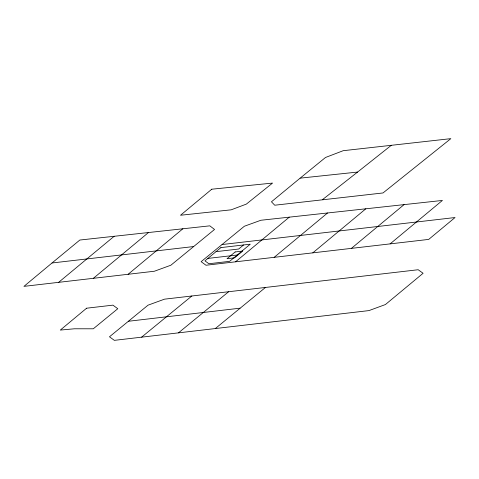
<?xml version="1.0" encoding="UTF-8"?>
<svg xmlns="http://www.w3.org/2000/svg" width="479" height="479" viewBox="0 0 479 479"><rect width="100%" height="100%" fill="white"/><g stroke="black" fill="none" stroke-linecap="round" stroke-linejoin="round"><path stroke-width="0.72" d="M52.007 262.989L23.95 286.364L154.418 271.228L170.877 265.216L214.538 229.459L209.82 225.837L79.825 240.039L52.007 262.989L193.684 246.547M93.375 278.305L148.484 232.537M128.127 274.275L182.864 228.776M243.566 244.967L238.68 249.026L216.029 251.655M235.548 261.821L289.268 217.155M327.546 212.981L274.174 257.337M365.824 208.802L312.793 252.852M351.418 248.367L404.06 204.629M390.122 243.877L442.41 200.438L260.887 220.256L244.374 226.238L201.132 261.672L205.982 265.246L428.711 239.404L455.05 217.532L222.046 244.547M114.17 236.279L58.63 282.347M300.129 178.152L271.449 201.803L274.736 205.216L383.008 192.953L450.841 138.647L343.204 150.699L325.504 157.477L300.129 178.152L357.579 172.063L391.361 145.263M141.604 337.168L191.839 295.998L418.179 269.731L423.095 273.281L385.409 304.554L368.968 310.59L114.349 340.353L109.469 336.791L148.041 305.171L164.495 299.165L191.839 295.998M178.445 332.863L228.657 291.717M215.322 328.546L265.48 287.448M322.403 199.713L357.579 172.063M128.396 321.271L240.027 308.183M207.892 258.421L237.237 255.014M211.778 189.205L180.511 215.251L231.183 209.82L246.332 204.114L272.545 183.086L211.778 189.205M86.609 308.207L60.306 330.073L74.443 328.786L93.279 328.798L117.78 308.716L112.93 305.147L86.609 308.207M220.915 247.595L204.952 260.863L208.868 263.743L229.633 261.336L250.26 244.188L220.915 247.595M235.171 251.948L227.028 258.708L234.578 257.834L242.721 251.068L235.171 251.948"/></g></svg>
